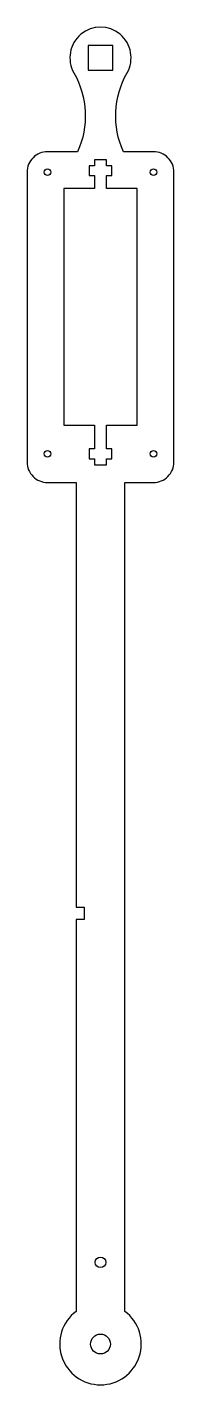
# Model space of a CAD drawing. Header units: millimetres. Extents: x -18 to 18, y -110 to 223.
import ezdxf

# ---------------------------------------------------------------- set-up
doc = ezdxf.new("R2010")
doc.units = ezdxf.units.MM
doc.layers.get('0').update_dxf_attribs({"linetype": 'CONTINUOUS'})

msp = doc.modelspace()

# ---------------------------------------------------------------- linework, layer by layer
for p, q in [((-3, 218), (-3, 212)), ((3, 218), (-3, 218)), ((3, 212), (3, 218)), ((-3, 212), (3, 212)), ((1.5, 190.03), (-1.5, 190.03))]:
    msp.add_line(p, q)
msp.add_lwpolyline([(18, 116), (18, 187, 0.414214), (13, 192), (5.61, 192, -0.239366), (6.52, 211.29, 1.719349), (-6.52, 211.29, -0.239366), (-5.61, 192), (-13, 192, 0.414214), (-18, 187), (-18, 116, 0.414214), (-13, 111), (-6, 111), (-6, 7), (-4, 7), (-4, 4), (-6, 4), (-6, -92, 3), (6, -92), (6, 111), (13, 111, 0.414214)], format="xyb", close=True)
msp.add_lwpolyline([(-2.75, 119.2), (-2.75, 116.8), (-1.5, 116.8), (-1.5, 115.33), (1.5, 115.33), (1.5, 116.8), (2.75, 116.8), (2.75, 119.2), (1.5, 119.2), (1.5, 125), (9, 125), (9, 183), (1.5, 183), (1.5, 186.13), (2.75, 186.13), (2.75, 188.53), (1.5, 188.53), (1.5, 190.03), (-1.5, 190.03), (-1.5, 188.53), (-2.75, 188.53), (-2.75, 186.13), (-1.5, 186.13), (-1.5, 183), (-9, 183), (-9, 125), (-1.5, 125), (-1.5, 119.2)], close=True)
for centre, radius in [((-13, 187), 0.8), ((13, 187), 0.8), ((-13, 118), 0.8), ((13, 118), 0.8), ((0, -80), 1.3), ((0, -100), 2.42)]:
    msp.add_circle(centre, radius)

doc.saveas('drawing.dxf')
